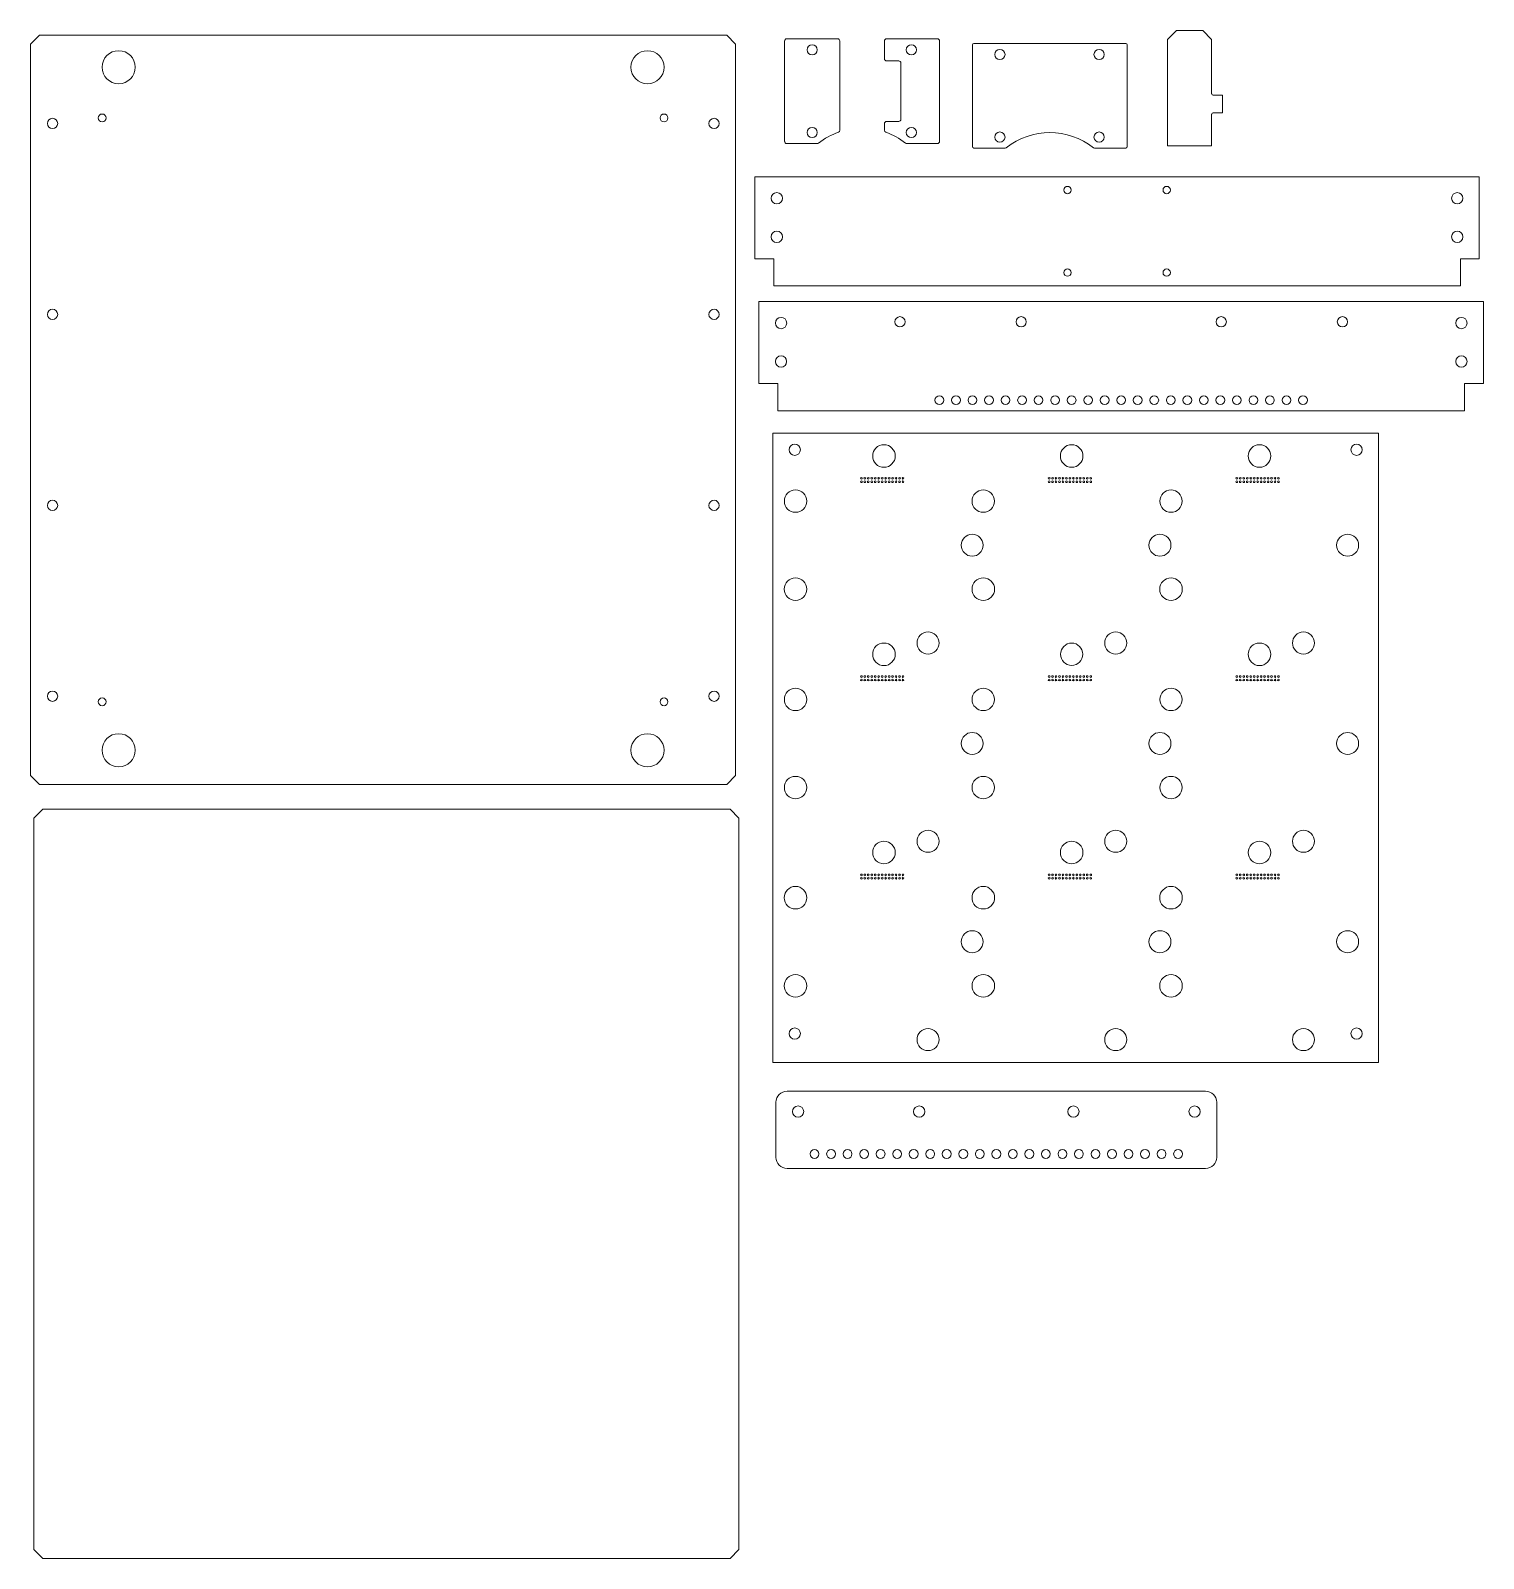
# Paper-space layout 'Sheet2' of a CAD drawing. Header units: inches. Extents: x 1 to 17.5, y 5.3 to 22.6.
import ezdxf

# ---------------------------------------------------------------- set-up
doc = ezdxf.new("R2010")
doc.units = ezdxf.units.IN
doc.header["$MEASUREMENT"] = 0

psp = doc.layouts.new('Sheet2')

# ---------------------------------------------------------------- linework, layer by layer
at = {"color": 7, "linetype": 'Continuous', "lineweight": 15}
for p, q in [((1.088, 22.56), (0.988, 22.46)), ((1.088, 22.56), (8.888, 22.56)), ((8.988, 22.46), (8.888, 22.56)), ((13.889, 22.513), (13.989, 22.613)), ((13.989, 22.613), (14.289, 22.613)), ((14.289, 22.613), (14.389, 22.513)), ((0.988, 14.16), (0.988, 22.46)), ((8.988, 22.46), (8.988, 14.16)), ((9.544, 21.355), (9.544, 22.496)), ((10.146, 22.519), (9.568, 22.519)), ((10.169, 21.482), (10.169, 22.496)), ((10.676, 22.292), (10.676, 22.496)), ((10.7, 22.519), (11.278, 22.519)), ((11.301, 21.355), (11.301, 22.496)), ((11.674, 21.296), (11.674, 22.452)), ((11.69, 22.467), (13.416, 22.467)), ((13.431, 21.296), (13.431, 22.452)), ((13.889, 21.306), (13.889, 22.513)), ((14.389, 21.896), (14.389, 22.513)), ((10.7, 22.269), (10.84, 22.269)), ((10.864, 21.605), (10.864, 22.246)), ((14.405, 21.881), (14.514, 21.881)), ((14.514, 21.681), (14.514, 21.881)), ((14.405, 21.681), (14.514, 21.681)), ((10.676, 21.482), (10.676, 21.558)), ((10.7, 21.581), (10.84, 21.581)), ((14.389, 21.306), (14.389, 21.665)), ((9.915, 21.331), (9.568, 21.331)), ((10.93, 21.331), (11.278, 21.331)), ((12.048, 21.28), (11.69, 21.28)), ((13.058, 21.28), (13.416, 21.28)), ((13.889, 21.306), (14.389, 21.306)), ((9.206, 20.023), (9.206, 20.955)), ((9.206, 20.955), (17.426, 20.955)), ((17.426, 20.023), (17.426, 20.955)), ((9.206, 20.023), (9.421, 20.023)), ((9.421, 19.715), (9.421, 20.023)), ((17.211, 20.023), (17.426, 20.023)), ((17.211, 20.023), (17.211, 19.715)), ((17.211, 19.715), (9.421, 19.715)), ((9.253, 18.608), (9.253, 19.54)), ((9.253, 19.54), (17.473, 19.54)), ((17.473, 18.608), (17.473, 19.54)), ((9.253, 18.608), (9.468, 18.608)), ((9.468, 18.3), (9.468, 18.608)), ((17.258, 18.608), (17.473, 18.608)), ((17.258, 18.608), (17.258, 18.3)), ((17.258, 18.3), (9.468, 18.3)), ((9.409, 10.905), (9.409, 18.045)), ((9.409, 18.045), (16.284, 18.045)), ((16.284, 18.045), (16.284, 10.905)), ((0.988, 14.16), (1.088, 14.06)), ((1.088, 14.06), (8.888, 14.06)), ((8.888, 14.06), (8.988, 14.16)), ((1.126, 13.777), (1.026, 13.677)), ((8.926, 13.777), (1.126, 13.777)), ((9.026, 13.677), (8.926, 13.777)), ((1.026, 13.677), (1.026, 5.377)), ((9.026, 5.377), (9.026, 13.677)), ((9.409, 10.905), (16.284, 10.905)), ((14.321, 10.578), (9.571, 10.578)), ((9.446, 9.828), (9.446, 10.453)), ((14.446, 9.828), (14.446, 10.453)), ((9.571, 9.703), (14.321, 9.703)), ((1.026, 5.377), (1.126, 5.277)), ((8.926, 5.277), (9.026, 5.377)), ((1.126, 5.277), (8.926, 5.277))]:
    psp.add_line(p, q, dxfattribs=at)
for centre, radius in [((1.988, 22.197), 0.188), ((7.988, 22.197), 0.188), ((9.857, 22.394), 0.058), ((10.982, 22.394), 0.058), ((11.987, 22.342), 0.058), ((13.112, 22.342), 0.058), ((1.238, 21.56), 0.058), ((1.801, 21.622), 0.0445), ((8.176, 21.622), 0.0445), ((8.743, 21.56), 0.058), ((9.857, 21.456), 0.058), ((10.982, 21.456), 0.058), ((11.987, 21.405), 0.058), ((13.112, 21.405), 0.058), ((12.754, 20.804), 0.0416), ((13.879, 20.804), 0.0416), ((9.456, 20.71), 0.0643), ((17.176, 20.71), 0.0642), ((9.456, 20.273), 0.0643), ((17.176, 20.273), 0.0643), ((12.754, 19.867), 0.0416), ((13.879, 19.867), 0.0416), ((1.238, 19.393), 0.058), ((8.743, 19.393), 0.058), ((9.503, 19.295), 0.0643), ((10.853, 19.309), 0.058), ((12.228, 19.309), 0.058), ((14.498, 19.309), 0.058), ((15.873, 19.309), 0.058), ((17.223, 19.295), 0.0643), ((9.503, 18.858), 0.0642), ((17.223, 18.858), 0.0643), ((11.3, 18.42), 0.05), ((11.488, 18.42), 0.05), ((11.675, 18.42), 0.05), ((11.863, 18.42), 0.05), ((12.05, 18.42), 0.05), ((12.238, 18.42), 0.05), ((12.425, 18.42), 0.05), ((12.613, 18.42), 0.05), ((12.8, 18.42), 0.05), ((12.988, 18.42), 0.05), ((13.175, 18.42), 0.05), ((13.363, 18.42), 0.05), ((13.55, 18.42), 0.05), ((13.738, 18.42), 0.05), ((13.925, 18.42), 0.05), ((14.113, 18.42), 0.05), ((14.3, 18.42), 0.05), ((14.488, 18.42), 0.05), ((14.675, 18.42), 0.05), ((14.863, 18.42), 0.05), ((15.05, 18.42), 0.05), ((15.238, 18.42), 0.05), ((15.425, 18.42), 0.05), ((9.659, 17.857), 0.0643), ((10.671, 17.786), 0.128), ((12.801, 17.786), 0.128), ((14.931, 17.786), 0.128), ((16.034, 17.857), 0.0643), ((10.415, 17.533), 0.01), ((10.454, 17.533), 0.01), ((10.493, 17.533), 0.01), ((10.533, 17.533), 0.01), ((10.572, 17.533), 0.01), ((10.611, 17.533), 0.01), ((10.651, 17.533), 0.01), ((10.69, 17.533), 0.01), ((10.73, 17.533), 0.01), ((10.769, 17.533), 0.01), ((10.808, 17.533), 0.01), ((10.848, 17.533), 0.01), ((10.887, 17.533), 0.01), ((12.545, 17.533), 0.01), ((12.584, 17.533), 0.01), ((12.623, 17.533), 0.01), ((12.663, 17.533), 0.01), ((12.702, 17.533), 0.01), ((12.741, 17.533), 0.01), ((12.781, 17.533), 0.01), ((12.82, 17.533), 0.01), ((12.86, 17.533), 0.01), ((12.899, 17.533), 0.01), ((12.938, 17.533), 0.01), ((12.978, 17.533), 0.01), ((13.017, 17.533), 0.01), ((14.675, 17.533), 0.01), ((14.714, 17.533), 0.01), ((14.753, 17.533), 0.01), ((14.793, 17.533), 0.01), ((14.832, 17.533), 0.01), ((14.871, 17.533), 0.01), ((14.911, 17.533), 0.01), ((14.95, 17.533), 0.01), ((14.99, 17.533), 0.01), ((15.029, 17.533), 0.01), ((15.068, 17.533), 0.01), ((15.108, 17.533), 0.01), ((15.147, 17.533), 0.01), ((9.668, 17.274), 0.127), ((10.415, 17.494), 0.01), ((10.454, 17.494), 0.01), ((10.493, 17.494), 0.01), ((10.533, 17.494), 0.01), ((10.572, 17.494), 0.01), ((10.611, 17.494), 0.01), ((10.651, 17.494), 0.01), ((10.69, 17.494), 0.01), ((10.73, 17.494), 0.01), ((10.769, 17.494), 0.01), ((10.808, 17.494), 0.01), ((10.848, 17.494), 0.01), ((10.887, 17.494), 0.01), ((11.798, 17.274), 0.127), ((12.545, 17.494), 0.01), ((12.584, 17.494), 0.01), ((12.623, 17.494), 0.01), ((12.663, 17.494), 0.01), ((12.702, 17.494), 0.01), ((12.741, 17.494), 0.01), ((12.781, 17.494), 0.01), ((12.82, 17.494), 0.01), ((12.86, 17.494), 0.01), ((12.899, 17.494), 0.01), ((12.938, 17.494), 0.01), ((12.978, 17.494), 0.01), ((13.017, 17.494), 0.01), ((13.928, 17.274), 0.127), ((14.675, 17.494), 0.01), ((14.714, 17.494), 0.01), ((14.753, 17.494), 0.01), ((14.793, 17.494), 0.01), ((14.832, 17.494), 0.01), ((14.871, 17.494), 0.01), ((14.911, 17.494), 0.01), ((14.95, 17.494), 0.01), ((14.99, 17.494), 0.01), ((15.029, 17.494), 0.01), ((15.068, 17.494), 0.01), ((15.108, 17.494), 0.01), ((15.147, 17.494), 0.01), ((1.238, 17.226), 0.058), ((8.743, 17.226), 0.058), ((11.672, 16.774), 0.125), ((13.802, 16.774), 0.125), ((15.932, 16.774), 0.125), ((9.668, 16.274), 0.128), ((11.798, 16.274), 0.128), ((13.928, 16.274), 0.128), ((11.171, 15.664), 0.125), ((13.301, 15.664), 0.125), ((15.431, 15.664), 0.125), ((10.671, 15.536), 0.128), ((12.801, 15.536), 0.127), ((14.931, 15.536), 0.128), ((10.415, 15.283), 0.01), ((10.454, 15.283), 0.01), ((10.493, 15.283), 0.01), ((10.533, 15.283), 0.01), ((10.572, 15.283), 0.01), ((10.611, 15.283), 0.01), ((10.651, 15.283), 0.01), ((10.69, 15.283), 0.01), ((10.73, 15.283), 0.01), ((10.769, 15.283), 0.01), ((10.808, 15.283), 0.01), ((10.848, 15.283), 0.01), ((10.887, 15.283), 0.01), ((12.545, 15.283), 0.01), ((12.584, 15.283), 0.01), ((12.623, 15.283), 0.01), ((12.663, 15.283), 0.01), ((12.702, 15.283), 0.01), ((12.741, 15.283), 0.01), ((12.781, 15.283), 0.01), ((12.82, 15.283), 0.01), ((12.86, 15.283), 0.01), ((12.899, 15.283), 0.01), ((12.938, 15.283), 0.01), ((12.978, 15.283), 0.01), ((13.017, 15.283), 0.01), ((14.675, 15.283), 0.01), ((14.714, 15.283), 0.01), ((14.753, 15.283), 0.01), ((14.793, 15.283), 0.01), ((14.832, 15.283), 0.01), ((14.871, 15.283), 0.01), ((14.911, 15.283), 0.01), ((14.95, 15.283), 0.01), ((14.99, 15.283), 0.01), ((15.029, 15.283), 0.01), ((15.068, 15.283), 0.01), ((15.108, 15.283), 0.01), ((15.147, 15.283), 0.01), ((1.238, 15.06), 0.058), ((8.743, 15.06), 0.058), ((9.668, 15.024), 0.127), ((10.415, 15.244), 0.01), ((10.454, 15.244), 0.01), ((10.493, 15.244), 0.01), ((10.533, 15.244), 0.01), ((10.572, 15.244), 0.01), ((10.611, 15.244), 0.01), ((10.651, 15.244), 0.01), ((10.69, 15.244), 0.01), ((10.73, 15.244), 0.01), ((10.769, 15.244), 0.01), ((10.808, 15.244), 0.01), ((10.848, 15.244), 0.01), ((10.887, 15.244), 0.01), ((11.798, 15.024), 0.127), ((12.545, 15.244), 0.01), ((12.584, 15.244), 0.01), ((12.623, 15.244), 0.01), ((12.663, 15.244), 0.01), ((12.702, 15.244), 0.01), ((12.741, 15.244), 0.01), ((12.781, 15.244), 0.01), ((12.82, 15.244), 0.01), ((12.86, 15.244), 0.01), ((12.899, 15.244), 0.01), ((12.938, 15.244), 0.01), ((12.978, 15.244), 0.01), ((13.017, 15.244), 0.01), ((13.928, 15.024), 0.127), ((14.675, 15.244), 0.01), ((14.714, 15.244), 0.01), ((14.753, 15.244), 0.01), ((14.793, 15.244), 0.01), ((14.832, 15.244), 0.01), ((14.871, 15.244), 0.01), ((14.911, 15.244), 0.01), ((14.95, 15.244), 0.01), ((14.99, 15.244), 0.01), ((15.029, 15.244), 0.01), ((15.068, 15.244), 0.01), ((15.108, 15.244), 0.01), ((15.147, 15.244), 0.01), ((1.801, 14.997), 0.0445), ((8.176, 14.997), 0.0445), ((1.988, 14.447), 0.188), ((7.988, 14.447), 0.188), ((11.672, 14.524), 0.125), ((13.802, 14.524), 0.125), ((15.932, 14.524), 0.125), ((9.668, 14.024), 0.127), ((11.798, 14.024), 0.127), ((13.928, 14.024), 0.127), ((11.171, 13.414), 0.125), ((13.301, 13.414), 0.125), ((15.431, 13.414), 0.125), ((10.671, 13.286), 0.128), ((12.801, 13.286), 0.128), ((14.931, 13.286), 0.128), ((10.415, 13.033), 0.01), ((10.415, 12.994), 0.01), ((10.454, 13.033), 0.01), ((10.454, 12.994), 0.01), ((10.493, 13.033), 0.01), ((10.493, 12.994), 0.01), ((10.533, 13.033), 0.01), ((10.533, 12.994), 0.01), ((10.572, 13.033), 0.01), ((10.572, 12.994), 0.01), ((10.611, 13.033), 0.01), ((10.611, 12.994), 0.01), ((10.651, 13.033), 0.01), ((10.651, 12.994), 0.01), ((10.69, 13.033), 0.01), ((10.69, 12.994), 0.01), ((10.73, 13.033), 0.01), ((10.73, 12.994), 0.01), ((10.769, 13.033), 0.01), ((10.769, 12.994), 0.01), ((10.808, 13.033), 0.01), ((10.808, 12.994), 0.01), ((10.848, 13.033), 0.01), ((10.848, 12.994), 0.01), ((10.887, 13.033), 0.01), ((10.887, 12.994), 0.01), ((12.545, 13.033), 0.01), ((12.545, 12.994), 0.01), ((12.584, 13.033), 0.01), ((12.584, 12.994), 0.01), ((12.623, 13.033), 0.01), ((12.623, 12.994), 0.01), ((12.663, 13.033), 0.01), ((12.663, 12.994), 0.01), ((12.702, 13.033), 0.01), ((12.702, 12.994), 0.01), ((12.741, 13.033), 0.01), ((12.741, 12.994), 0.01), ((12.781, 13.033), 0.01), ((12.781, 12.994), 0.01), ((12.82, 13.033), 0.01), ((12.82, 12.994), 0.01), ((12.86, 13.033), 0.01), ((12.86, 12.994), 0.01), ((12.899, 13.033), 0.01), ((12.899, 12.994), 0.01), ((12.938, 13.033), 0.01), ((12.938, 12.994), 0.01), ((12.978, 13.033), 0.01), ((12.978, 12.994), 0.01), ((13.017, 13.033), 0.01), ((13.017, 12.994), 0.01), ((14.675, 13.033), 0.01), ((14.675, 12.994), 0.01), ((14.714, 13.033), 0.01), ((14.714, 12.994), 0.01), ((14.753, 13.033), 0.01), ((14.753, 12.994), 0.01), ((14.793, 13.033), 0.01), ((14.793, 12.994), 0.01), ((14.832, 13.033), 0.01), ((14.832, 12.994), 0.01), ((14.871, 13.033), 0.01), ((14.871, 12.994), 0.01), ((14.911, 13.033), 0.01), ((14.911, 12.994), 0.01), ((14.95, 13.033), 0.01), ((14.95, 12.994), 0.01), ((14.99, 13.033), 0.01), ((14.99, 12.994), 0.01), ((15.029, 13.033), 0.01), ((15.029, 12.994), 0.01), ((15.068, 13.033), 0.01), ((15.068, 12.994), 0.01), ((15.108, 13.033), 0.01), ((15.108, 12.994), 0.01), ((15.147, 13.033), 0.01), ((15.147, 12.994), 0.01), ((9.668, 12.774), 0.128), ((11.798, 12.774), 0.128), ((13.928, 12.774), 0.128), ((11.672, 12.274), 0.125), ((13.802, 12.274), 0.125), ((15.932, 12.274), 0.125), ((9.668, 11.774), 0.128), ((11.798, 11.774), 0.128), ((13.928, 11.774), 0.128), ((9.659, 11.232), 0.0642), ((11.171, 11.164), 0.125), ((13.301, 11.164), 0.125), ((15.431, 11.164), 0.125), ((16.034, 11.232), 0.0642), ((9.696, 10.347), 0.0642), ((11.071, 10.347), 0.0642), ((12.821, 10.347), 0.0642), ((14.196, 10.347), 0.0642), ((9.883, 9.866), 0.05), ((10.071, 9.866), 0.05), ((10.258, 9.866), 0.05), ((10.446, 9.866), 0.05), ((10.633, 9.866), 0.05), ((10.821, 9.866), 0.05), ((11.008, 9.866), 0.05), ((11.196, 9.866), 0.05), ((11.383, 9.866), 0.05), ((11.571, 9.866), 0.05), ((11.758, 9.866), 0.05), ((11.946, 9.866), 0.05), ((12.133, 9.866), 0.05), ((12.321, 9.866), 0.05), ((12.508, 9.866), 0.05), ((12.696, 9.866), 0.05), ((12.883, 9.866), 0.05), ((13.071, 9.866), 0.05), ((13.258, 9.866), 0.05), ((13.446, 9.866), 0.05), ((13.633, 9.866), 0.05), ((13.821, 9.866), 0.05), ((14.008, 9.866), 0.05)]:
    psp.add_circle(centre, radius, dxfattribs=at)
for centre, radius, start, end in [((9.568, 22.496), 0.0234, 90, 180), ((10.146, 22.496), 0.0234, 0, 90), ((10.7, 22.496), 0.0234, 90, 180), ((11.278, 22.496), 0.0234, 0, 90), ((11.69, 22.452), 0.0156, 90, 180), ((13.416, 22.452), 0.0156, 0, 90), ((10.7, 22.292), 0.0234, 180, 270), ((10.84, 22.246), 0.0234, 0, 90), ((14.405, 21.896), 0.0156, 180, 270), ((14.405, 21.665), 0.0156, 90, 180), ((10.7, 21.558), 0.0234, 90, 180), ((10.84, 21.605), 0.0234, 270, 0), ((9.568, 21.355), 0.0234, 180, 270), ((9.915, 21.355), 0.0234, 270, 308.0497), ((10.423, 20.706), 0.8, 109.6528, 128.0497), ((10.146, 21.482), 0.0234, 289.6528, 0), ((10.7, 21.482), 0.0234, 180, 250.3472), ((10.423, 20.706), 0.8, 51.9503, 70.3472), ((10.93, 21.355), 0.0234, 231.9503, 270), ((11.278, 21.355), 0.0234, 270, 0), ((12.553, 20.655), 0.8, 51.7614, 128.2386), ((11.69, 21.296), 0.0156, 180, 270), ((12.048, 21.296), 0.0156, 270, 308.2386), ((13.058, 21.296), 0.0156, 231.7614, 270), ((13.416, 21.296), 0.0156, 270, 0), ((9.571, 10.453), 0.125, 90, 180), ((14.321, 10.453), 0.125, 0, 90), ((9.571, 9.828), 0.125, 180, 270), ((14.321, 9.828), 0.125, 270, 0)]:
    psp.add_arc(centre, radius, start, end, dxfattribs=at)

doc.saveas('drawing.dxf')
